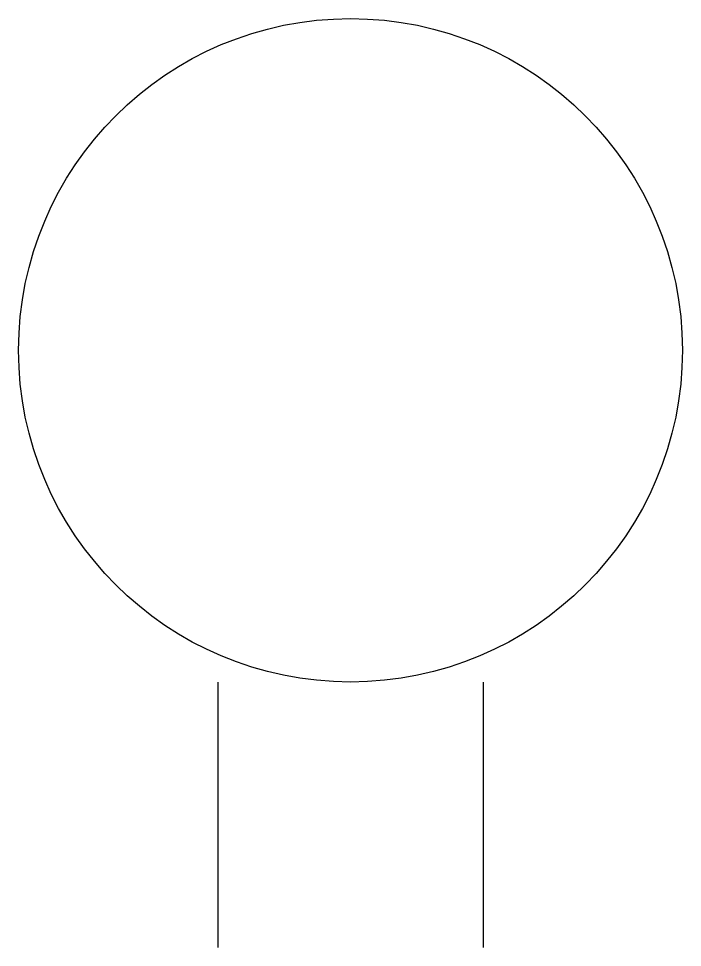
# Model space of a CAD drawing. Extents: x -5 to 5, y -9 to 5.
import ezdxf

# ---------------------------------------------------------------- set-up
doc = ezdxf.new("R2010")
doc.units = 0
doc.layers.get('0').update_dxf_attribs({"linetype": 'CONTINUOUS'})

msp = doc.modelspace()

# ---------------------------------------------------------------- linework, layer by layer
for p, q in [((-2, -5), (-2, -9)), ((2, -5), (2, -9))]:
    msp.add_line(p, q)
msp.add_circle((0, 0), 5)

doc.saveas('drawing.dxf')
